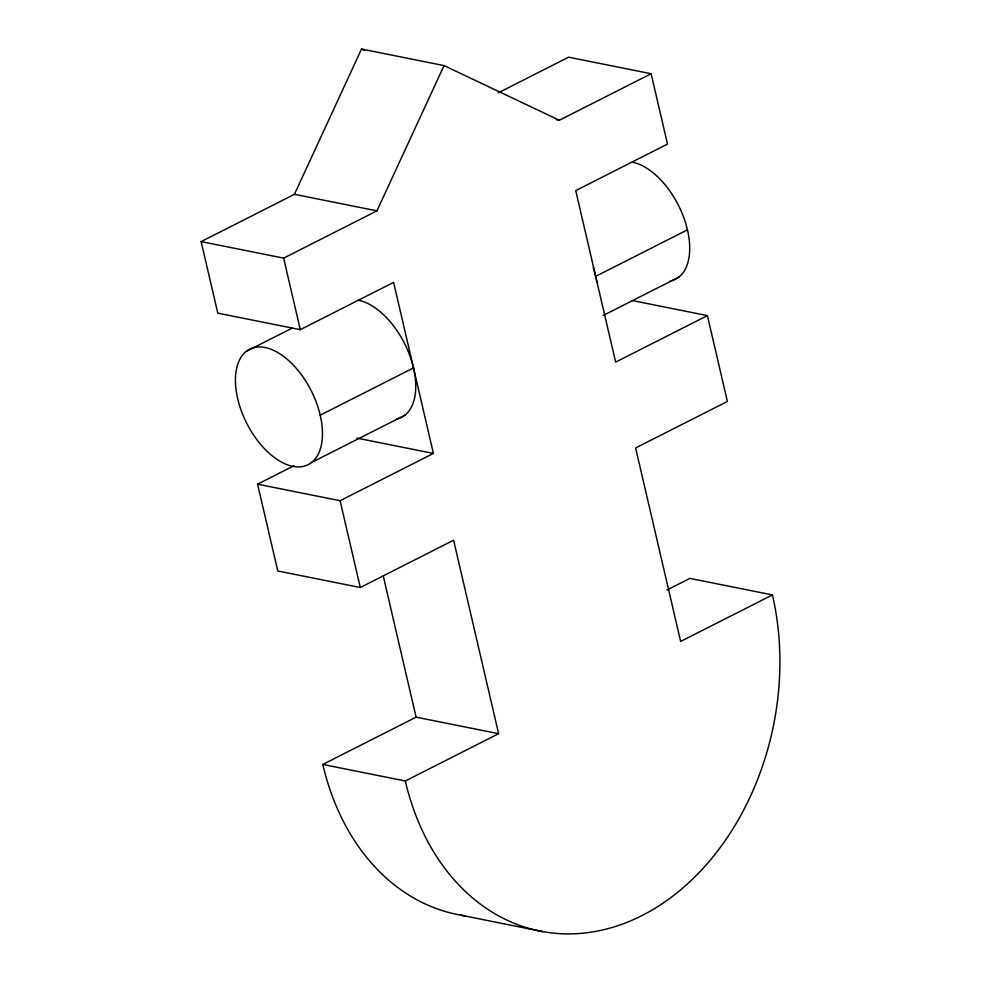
<?xml version="1.0" encoding="UTF-8"?>
<svg xmlns="http://www.w3.org/2000/svg" width="981" height="981" viewBox="0 0 981 981"><rect width="100%" height="100%" fill="white"/><g stroke="black" fill="none" stroke-linecap="round" stroke-linejoin="round"><path stroke-width="1.47" d="M257.586 484.173L340.1 500.715L433.406 453.43L393.602 282.381L300.296 329.677L217.782 313.123L201.13 241.596L294.435 194.312L361.523 49.05L444.037 65.592L559.354 120.246L651.126 73.734L667.497 144.084L575.724 190.596L615.639 362.112L707.411 315.6L727.387 401.45L635.614 447.961L680.642 641.439L772.415 594.927A247.985 188.389 -78.7 0 1 641.844 915.629A247.985 188.389 -78.7 0 1 405.312 780.986L322.798 764.444L416.103 717.148L498.618 733.69L453.602 540.212L360.297 587.509L277.782 570.967L257.586 484.173L294.092 465.668M201.13 241.596L283.644 258.138L376.949 210.854L444.037 65.592M498.422 92.754L568.612 57.18L651.126 73.734M246.341 351.333L292.313 328.034M320.198 415.196L413.504 367.912M595.675 276.36L687.448 229.848M311.541 462.517L404.846 415.221M603.217 315.465L678.791 277.157M666.945 590.01L689.888 578.385L772.415 594.927M405.312 780.986L498.618 733.69M556.35 119.645L559.354 120.246M294.435 194.312L376.949 210.854M632.389 300.566L707.411 315.6M356.888 438.09L433.406 453.43M460.457 915.101L542.971 931.643M361.523 49.05L364.27 50.35M383.203 575.761L416.103 717.148M283.644 258.138L300.296 329.677M340.1 500.715L360.297 587.509M464.847 915.813A247.985 188.389 -78.7 0 1 322.798 764.444M358.421 300.223A64.709 36.113 63.1 0 1 411.346 360.076A64.709 36.113 63.1 0 1 396.275 419.157M593.284 267.813A64.709 36.113 63.1 0 1 596.902 282.516M632.365 162.159A64.709 36.113 63.1 0 1 685.29 222.013A64.709 36.113 63.1 0 1 670.231 281.093M235.501 383.559A64.709 36.113 63.1 0 0 302.97 466.453A64.709 36.113 63.1 0 0 298.334 370.769A64.709 36.113 63.1 0 0 235.501 383.559"/></g></svg>
